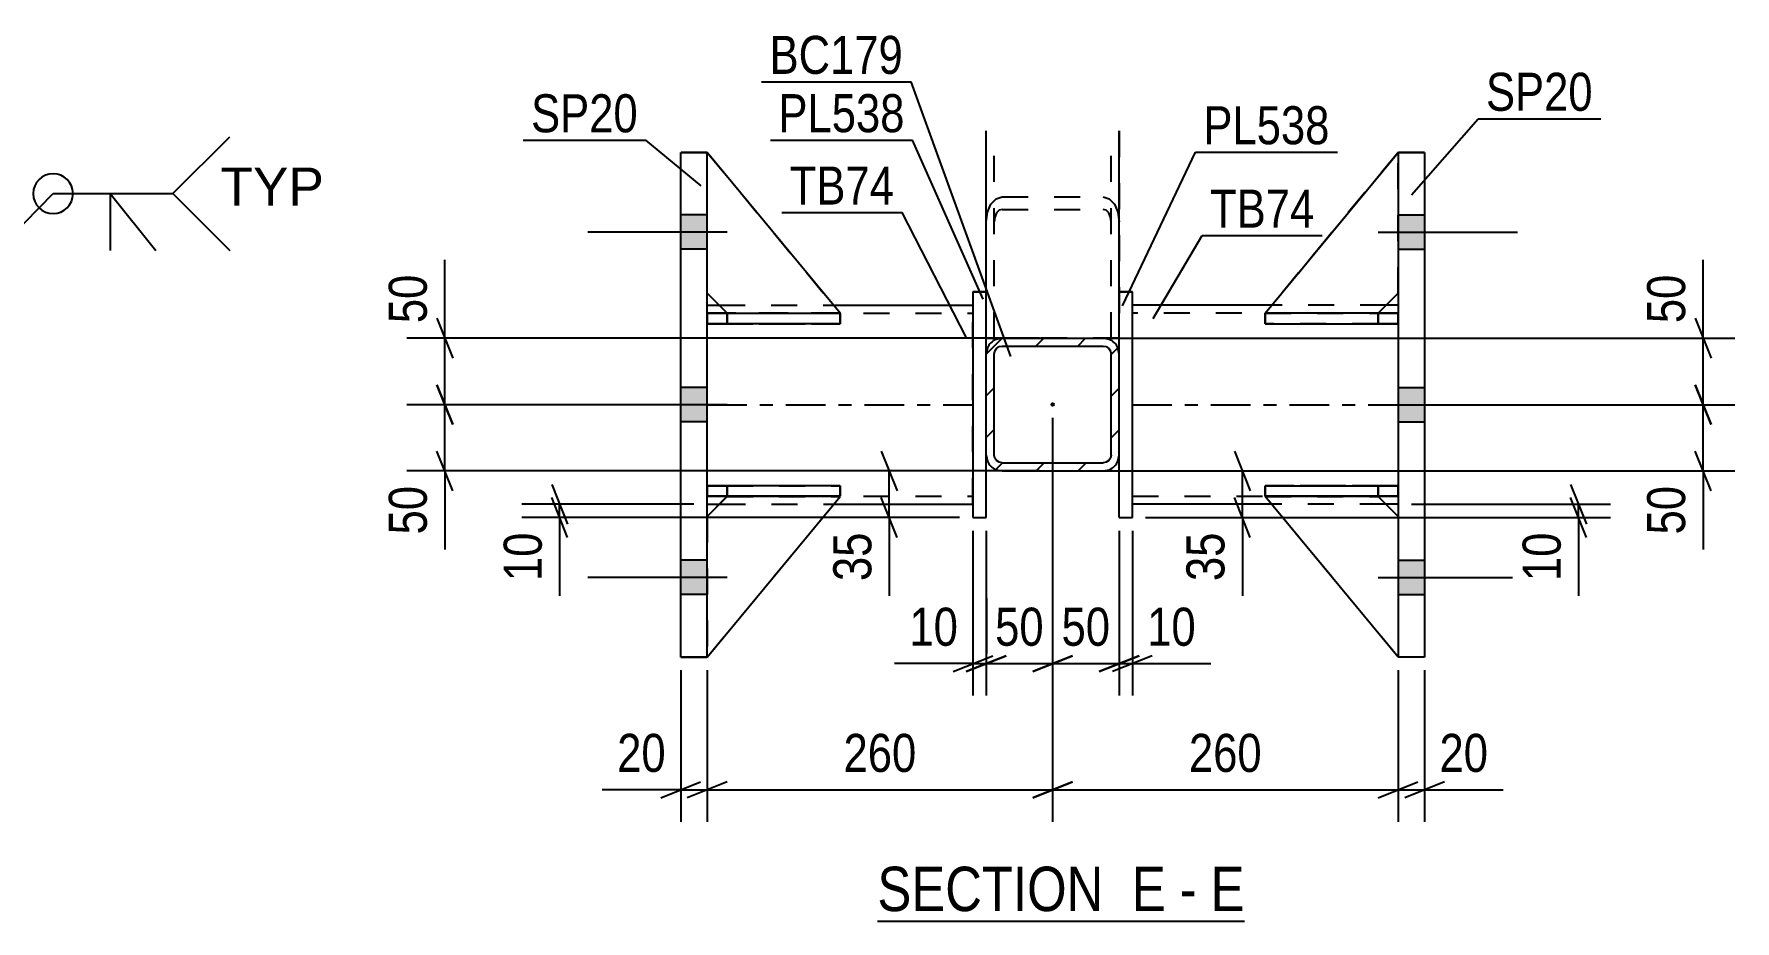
# Model space of a CAD drawing. Header units: millimetres. Extents: x 0 to 841, y 0 to 594.
# Drawn here: x 123.9 to 251.9, y 96.2 to 163 of the extents above; entities that cross this region are included whole.
import ezdxf

# ---------------------------------------------------------------- set-up
doc = ezdxf.new("R2010")
doc.units = ezdxf.units.MM
doc.linetypes.add('DXK_LINE_DOT2', pattern=[3.9198, 1.9599, -1.9599])
doc.linetypes.add('DXK_LINE_DOT3', pattern=[5.9187, 2.979, -0.9799, 0.9799, -0.9799])
doc.styles.add('Arial', font='ARIAL.TTF', dxfattribs={"height": 0.2})
doc.styles.add('Arial Narrow', font='ARIALN.TTF', dxfattribs={"height": 0.2})

# ---------------------------------------------------------------- blocks, each defined once
blk = doc.blocks.new('Unknown-122567994-16 - 2021')
at = {"color": 6, "linetype": 'Continuous'}
blk.add_line((187.39, 96.16), (215.03, 96.16), dxfattribs=at)
at = {"color": 0, "linetype": 'Continuous'}
for points in [[(205.49, 96.91), (205.49, 100.41), (187.39, 100.41), (187.39, 96.91)], [(209.1, 96.91), (209.1, 100.41), (206.54, 100.41), (206.54, 96.91)], [(211.42, 96.91), (211.42, 100.41), (210.15, 100.41), (210.15, 96.91)], [(215.03, 96.91), (215.03, 100.41), (212.47, 100.41), (212.47, 96.91)]]:
    blk.add_wipeout(points, dxfattribs=at)
at = {"color": 7, "linetype": 'Continuous', "style": 'Arial Narrow'}
for s, p in [('SECTION ', (187.39, 96.91)), ('E', (206.54, 96.91)), ('E', (212.47, 96.91)), ('-', (210.15, 96.91))]:
    blk.add_text(s, height=3.34, dxfattribs=at).set_placement(p)
blk = doc.blocks.new('Part-122567994-2248 - 2021')
at = {"linetype": 'Continuous'}
h = blk.add_hatch(dxfattribs=at)
h.set_pattern_fill('', scale=0.7, style=0, pattern_type=0)
h.set_pattern_definition([(45, (196.7794, 140.052), (-1.57154, 1.57154), [])])
h.paths.add_polyline_path([(204.38, 140.05), (196.78, 140.05), (196.32, 139.96), (195.93, 139.7), (195.67, 139.31), (195.58, 138.85), (195.58, 131.25), (195.67, 130.79), (195.93, 130.4), (196.32, 130.14), (196.78, 130.05), (204.38, 130.05), (204.84, 130.14), (205.23, 130.4), (205.49, 130.79), (205.58, 131.25), (205.58, 138.85), (205.49, 139.31), (205.23, 139.7), (204.84, 139.96)])
h.paths.add_polyline_path([(204.93, 139.08), (204.98, 138.85), (204.98, 131.25), (204.93, 131.02), (204.8, 130.83), (204.61, 130.7), (204.38, 130.65), (196.78, 130.65), (196.55, 130.7), (196.36, 130.83), (196.23, 131.02), (196.18, 131.25), (196.18, 138.85), (196.23, 139.08), (196.36, 139.28), (196.55, 139.41), (196.78, 139.45), (204.38, 139.45), (204.61, 139.41), (204.8, 139.28)])
blk.add_hatch(color=30, dxfattribs=at).paths.add_polyline_path([(200.58, 134.95, -1), (200.58, 135.15, -1)])
at = {"color": 2, "linetype": 'Continuous'}
for p, q in [((196.78, 140.05), (196.32, 139.96)), ((196.78, 140.05), (196.78, 140.05)), ((196.78, 140.05), (204.38, 140.05)), ((204.38, 140.05), (204.38, 140.05)), ((204.84, 139.96), (204.38, 140.05)), ((195.67, 139.31), (195.58, 138.85)), ((195.58, 138.85), (195.58, 138.85)), ((195.58, 131.25), (195.58, 138.85)), ((196.18, 138.85), (196.23, 139.08)), ((196.18, 138.85), (196.18, 138.85)), ((196.18, 131.25), (196.18, 138.85)), ((196.23, 139.08), (196.36, 139.28)), ((196.36, 139.28), (196.55, 139.41)), ((196.55, 139.41), (196.78, 139.45)), ((196.78, 139.45), (196.78, 139.45)), ((196.78, 139.45), (204.38, 139.45)), ((204.38, 139.45), (204.38, 139.45)), ((204.38, 139.45), (204.61, 139.41)), ((204.61, 139.41), (204.8, 139.28)), ((204.8, 139.28), (204.93, 139.08)), ((204.93, 139.08), (204.98, 138.85)), ((204.98, 138.85), (204.98, 138.85)), ((204.98, 131.25), (204.98, 138.85)), ((205.58, 138.85), (205.49, 139.31)), ((205.58, 138.85), (205.58, 138.85)), ((205.58, 131.25), (205.58, 138.85)), ((195.58, 131.25), (195.58, 131.25)), ((195.58, 131.25), (195.67, 130.79)), ((196.18, 131.25), (196.18, 131.25)), ((196.23, 131.02), (196.18, 131.25)), ((196.36, 130.83), (196.23, 131.02)), ((196.55, 130.7), (196.36, 130.83)), ((196.78, 130.65), (196.55, 130.7)), ((196.78, 130.65), (196.78, 130.65)), ((196.78, 130.65), (204.38, 130.65)), ((204.61, 130.7), (204.38, 130.65)), ((204.38, 130.65), (204.38, 130.65)), ((204.8, 130.83), (204.61, 130.7)), ((204.93, 131.02), (204.8, 130.83)), ((204.98, 131.25), (204.93, 131.02)), ((204.98, 131.25), (204.98, 131.25)), ((205.49, 130.79), (205.58, 131.25)), ((205.58, 131.25), (205.58, 131.25)), ((196.32, 130.14), (196.78, 130.05)), ((196.78, 130.05), (196.78, 130.05)), ((196.78, 130.05), (204.38, 130.05)), ((204.38, 130.05), (204.84, 130.14)), ((204.38, 130.05), (204.38, 130.05))]:
    blk.add_line(p, q, dxfattribs=at)
at = {"color": 7, "linetype": 'DXK_LINE_DOT3'}
blk.add_line((200.58, 135.05), (200.58, 135.05), dxfattribs=at)
at = {"color": 30, "linetype": 'DXK_LINE_DOT3'}
blk.add_line((200.58, 135.05), (200.58, 135.05), dxfattribs=at)
at = {"color": 30, "linetype": 'Continuous'}
blk.add_circle((200.58, 135.05), 0.1, dxfattribs=at)
at = {"color": 2, "linetype": 'Continuous'}
for centre, start, end in [((196.78, 138.85), 112.5, 157.5), ((204.38, 138.85), 22.5, 67.5), ((196.78, 131.25), 202.5, 247.5), ((204.38, 131.25), 292.5, 337.5)]:
    blk.add_arc(centre, 1.2, start, end, dxfattribs=at)
blk = doc.blocks.new('Part-122567994-2184 - 2021')
at = {"color": 2, "linetype": 'Continuous'}
for p, q in [((174.58, 128.14), (174.58, 128.94)), ((184.58, 128.94), (174.58, 128.94)), ((184.58, 128.14), (174.58, 128.14)), ((174.58, 128.14), (174.58, 128.14)), ((184.58, 128.14), (184.58, 128.94))]:
    blk.add_line(p, q, dxfattribs=at)
at = {"color": 7, "linetype": 'DXK_LINE_DOT2'}
for p, q in [((176.08, 128.94), (174.58, 128.94)), ((174.58, 128.14), (176.08, 128.14)), ((176.08, 128.14), (176.08, 128.94)), ((184.58, 128.94), (176.08, 128.94)), ((176.08, 128.14), (184.58, 128.14))]:
    blk.add_line(p, q, dxfattribs=at)
blk = doc.blocks.new('Part-122567994-2120 - 2021')
at = {"color": 2, "linetype": 'Continuous'}
for p, q in [((176.08, 128.13), (174.58, 126.63)), ((174.58, 116.04), (184.58, 128.13)), ((184.58, 128.13), (176.08, 128.13)), ((176.08, 128.13), (176.08, 128.13)), ((184.58, 128.13), (184.58, 128.13))]:
    blk.add_line(p, q, dxfattribs=at)
at = {"color": 7, "linetype": 'DXK_LINE_DOT2'}
for p, q in [((174.58, 126.63), (176.08, 128.13)), ((174.58, 116.04), (184.58, 128.13)), ((176.08, 128.13), (184.58, 128.13)), ((174.58, 126.63), (174.58, 116.04))]:
    blk.add_line(p, q, dxfattribs=at)
blk = doc.blocks.new('Part-122567994-2200 - 2021')
at = {"color": 2, "linetype": 'Continuous'}
for p, q in [((226.58, 154.04), (228.58, 154.04)), ((226.58, 154.04), (226.58, 154.04)), ((226.58, 154.04), (226.58, 116.04)), ((228.58, 154.04), (228.58, 154.04)), ((228.58, 154.04), (228.58, 116.04)), ((228.58, 116.04), (226.58, 116.04))]:
    blk.add_line(p, q, dxfattribs=at)
at = {"color": 7, "linetype": 'DXK_LINE_DOT2'}
for p, q in [((228.58, 154.04), (226.58, 154.04)), ((226.58, 154.04), (226.58, 154.04)), ((228.58, 154.04), (228.58, 154.04)), ((228.58, 116.04), (226.58, 116.04))]:
    blk.add_line(p, q, dxfattribs=at)
blk = doc.blocks.new('Part-122567994-2084 - 2021')
at = {"color": 7, "linetype": 'DXK_LINE_DOT2'}
for p, q in [((195.58, 140.05), (195.58, 155.65)), ((196.18, 140.05), (196.18, 155.65)), ((204.98, 140.05), (204.98, 155.65)), ((205.58, 155.65), (205.58, 140.05)), ((205.58, 140.05), (195.58, 140.05))]:
    blk.add_line(p, q, dxfattribs=at)
blk = doc.blocks.new('Part-122567994-2252 - 2021')
at = {"color": 7, "linetype": 'DXK_LINE_DOT2'}
for p, q in [((216.58, 128.13), (225.08, 128.13)), ((226.58, 116.04), (216.58, 128.13)), ((216.58, 128.13), (216.58, 128.13)), ((225.08, 128.13), (216.58, 128.13)), ((226.58, 116.04), (216.58, 128.13)), ((225.08, 128.13), (226.58, 126.63)), ((225.08, 128.13), (225.08, 128.13)), ((226.58, 126.63), (225.08, 128.13)), ((226.58, 126.63), (226.58, 116.04))]:
    blk.add_line(p, q, dxfattribs=at)
blk = doc.blocks.new('Bolt-122567994-2060 - 2021')
at = {"linetype": 'Continuous'}
for points in [[(174.58, 146.74), (174.58, 149.34), (172.58, 149.34), (172.58, 146.74)], [(174.58, 146.74), (174.58, 149.34), (172.58, 149.34), (172.58, 146.74)], [(174.58, 146.74), (174.58, 149.34), (172.58, 149.34), (172.58, 146.74)], [(174.58, 133.74), (174.58, 136.34), (172.58, 136.34), (172.58, 133.74)], [(174.58, 133.74), (174.58, 136.34), (172.58, 136.34), (172.58, 133.74)], [(174.58, 120.74), (174.58, 123.34), (172.58, 123.34), (172.58, 120.74)], [(174.58, 120.74), (174.58, 123.34), (172.58, 123.34), (172.58, 120.74)], [(174.58, 120.74), (174.58, 123.34), (172.58, 123.34), (172.58, 120.74)]]:
    blk.add_hatch(color=1, dxfattribs=at).paths.add_polyline_path(points)
at = {"color": 1, "linetype": 'Continuous'}
for p, q in [((174.58, 149.34), (172.58, 149.34)), ((174.58, 149.34), (172.58, 149.34)), ((174.58, 149.34), (172.58, 149.34)), ((176.08, 148.04), (165.58, 148.04)), ((176.08, 148.04), (165.58, 148.04)), ((176.08, 148.04), (165.58, 148.04)), ((174.58, 146.74), (172.58, 146.74)), ((174.58, 146.74), (172.58, 146.74)), ((174.58, 146.74), (172.58, 146.74)), ((174.58, 136.34), (172.58, 136.34)), ((174.58, 136.34), (172.58, 136.34)), ((176.08, 135.04), (165.58, 135.04)), ((176.08, 135.04), (165.58, 135.04)), ((174.58, 133.74), (172.58, 133.74)), ((174.58, 133.74), (172.58, 133.74)), ((174.58, 123.34), (172.58, 123.34)), ((174.58, 123.34), (172.58, 123.34)), ((174.58, 123.34), (172.58, 123.34)), ((176.08, 122.04), (165.58, 122.04)), ((176.08, 122.04), (165.58, 122.04)), ((176.08, 122.04), (165.58, 122.04)), ((174.58, 120.74), (172.58, 120.74)), ((174.58, 120.74), (172.58, 120.74)), ((174.58, 120.74), (172.58, 120.74))]:
    blk.add_line(p, q, dxfattribs=at)
blk = doc.blocks.new('Part-122567994-2085 - 2021')
at = {"color": 2, "linetype": 'Continuous'}
for p, q in [((195.58, 143.54), (195.58, 155.65)), ((205.58, 143.54), (205.58, 155.65)), ((195.58, 140.05), (196.78, 140.05)), ((205.23, 140.05), (204.38, 140.05)), ((205.49, 140.05), (205.23, 140.05)), ((205.58, 140.05), (205.49, 140.05))]:
    blk.add_line(p, q, dxfattribs=at)
at = {"color": 7, "linetype": 'DXK_LINE_DOT2'}
for p, q in [((196.18, 140.05), (196.18, 155.65)), ((204.98, 140.05), (204.98, 155.65)), ((195.67, 149.53), (195.93, 150.13)), ((195.93, 150.13), (196.32, 150.54)), ((196.32, 150.54), (196.78, 150.68)), ((196.78, 150.68), (204.38, 150.68)), ((204.38, 150.68), (204.84, 150.54)), ((204.84, 150.54), (205.23, 150.13)), ((205.23, 150.13), (205.49, 149.53)), ((195.58, 148.82), (195.67, 149.53)), ((196.23, 149.17), (196.18, 148.82)), ((196.36, 149.48), (196.23, 149.17)), ((196.55, 149.68), (196.36, 149.48)), ((196.78, 149.75), (196.55, 149.68)), ((196.78, 149.75), (204.38, 149.75)), ((204.61, 149.68), (204.38, 149.75)), ((204.8, 149.48), (204.61, 149.68)), ((204.93, 149.17), (204.8, 149.48)), ((204.98, 148.82), (204.93, 149.17)), ((205.49, 149.53), (205.58, 148.82)), ((195.58, 140.05), (195.58, 143.54)), ((205.58, 140.05), (205.58, 143.54)), ((195.67, 140.05), (195.58, 140.05)), ((196.78, 140.05), (204.84, 140.05)), ((205.23, 140.05), (204.98, 140.05))]:
    blk.add_line(p, q, dxfattribs=at)
blk = doc.blocks.new('Bolt-122567994-2061 - 2021')
at = {"linetype": 'Continuous'}
for points in [[(228.58, 146.74), (228.58, 149.34), (226.58, 149.34), (226.58, 146.74)], [(228.58, 146.74), (228.58, 149.34), (226.58, 149.34), (226.58, 146.74)], [(228.58, 146.74), (228.58, 149.34), (226.58, 149.34), (226.58, 146.74)], [(228.58, 133.74), (228.58, 136.34), (226.58, 136.34), (226.58, 133.74)], [(228.58, 133.74), (228.58, 136.34), (226.58, 136.34), (226.58, 133.74)], [(228.58, 120.74), (228.58, 123.34), (226.58, 123.34), (226.58, 120.74)], [(228.58, 120.74), (228.58, 123.34), (226.58, 123.34), (226.58, 120.74)], [(228.58, 120.74), (228.58, 123.34), (226.58, 123.34), (226.58, 120.74)]]:
    blk.add_hatch(color=1, dxfattribs=at).paths.add_polyline_path(points)
at = {"color": 1, "linetype": 'Continuous'}
for p, q in [((226.58, 149.34), (228.58, 149.34)), ((226.58, 149.34), (228.58, 149.34)), ((226.58, 149.34), (228.58, 149.34)), ((225.08, 148.04), (235.58, 148.04)), ((225.08, 148.04), (235.58, 148.04)), ((225.08, 148.04), (235.58, 148.04)), ((226.58, 146.74), (228.58, 146.74)), ((226.58, 146.74), (228.58, 146.74)), ((226.58, 146.74), (228.58, 146.74)), ((226.58, 136.34), (228.58, 136.34)), ((226.58, 136.34), (228.58, 136.34)), ((225.08, 135.04), (235.58, 135.04)), ((225.08, 135.04), (235.58, 135.04)), ((226.58, 133.74), (228.58, 133.74)), ((226.58, 133.74), (228.58, 133.74)), ((226.58, 123.34), (228.58, 123.34)), ((226.58, 123.34), (228.58, 123.34)), ((226.58, 123.34), (228.58, 123.34)), ((225.08, 122.04), (235.58, 122.04)), ((225.08, 122.04), (235.58, 122.04)), ((225.08, 122.04), (235.58, 122.04)), ((226.58, 120.74), (228.58, 120.74)), ((226.58, 120.74), (228.58, 120.74)), ((226.58, 120.74), (228.58, 120.74))]:
    blk.add_line(p, q, dxfattribs=at)
blk = doc.blocks.new('Part-122567994-2185 - 2021')
at = {"color": 2, "linetype": 'Continuous'}
for p, q in [((174.58, 141.14), (174.58, 141.94)), ((174.58, 141.94), (183.33, 141.94)), ((184.58, 141.14), (174.58, 141.14)), ((174.58, 141.14), (174.58, 141.14)), ((184.58, 141.94), (184.57, 141.94)), ((184.58, 141.14), (184.58, 141.94))]:
    blk.add_line(p, q, dxfattribs=at)
at = {"color": 7, "linetype": 'DXK_LINE_DOT2'}
for p, q in [((176.08, 141.94), (174.58, 141.94)), ((174.58, 141.14), (176.08, 141.14)), ((176.08, 141.14), (176.08, 141.94)), ((184.57, 141.94), (176.08, 141.94)), ((176.08, 141.14), (184.58, 141.14)), ((183.33, 141.94), (184.57, 141.94))]:
    blk.add_line(p, q, dxfattribs=at)
blk = doc.blocks.new('Part-122567994-2121 - 2021')
at = {"color": 7, "linetype": 'DXK_LINE_DOT2'}
for p, q in [((176.08, 128.13), (174.58, 126.63)), ((174.58, 116.04), (184.58, 128.13)), ((174.58, 126.63), (176.08, 128.13)), ((174.58, 116.04), (184.58, 128.13)), ((184.58, 128.13), (176.08, 128.13)), ((176.08, 128.13), (176.08, 128.13)), ((176.08, 128.13), (184.58, 128.13)), ((184.58, 128.13), (184.58, 128.13)), ((174.58, 126.63), (174.58, 116.04))]:
    blk.add_line(p, q, dxfattribs=at)
blk = doc.blocks.new('Part-122567994-2122 - 2021')
at = {"color": 2, "linetype": 'Continuous'}
for p, q in [((174.58, 154.04), (174.58, 154.04)), ((184.58, 141.93), (174.58, 154.04)), ((176.07, 141.94), (174.58, 143.43)), ((183.33, 141.93), (184.58, 141.93)), ((184.58, 141.93), (184.58, 141.93))]:
    blk.add_line(p, q, dxfattribs=at)
at = {"color": 7, "linetype": 'DXK_LINE_DOT2'}
for p, q in [((174.58, 154.04), (184.58, 141.93)), ((174.58, 154.04), (174.58, 154.04)), ((174.58, 143.43), (174.58, 154.04)), ((176.08, 141.93), (174.58, 143.43)), ((176.08, 141.93), (176.07, 141.94)), ((184.58, 141.93), (176.08, 141.93)), ((176.08, 141.93), (176.08, 141.93)), ((176.08, 141.93), (183.33, 141.93))]:
    blk.add_line(p, q, dxfattribs=at)
blk = doc.blocks.new('Part-122567994-2251 - 2021')
at = {"color": 2, "linetype": 'Continuous'}
for p, q in [((216.58, 128.13), (216.58, 128.13)), ((225.08, 128.13), (216.58, 128.13)), ((226.58, 116.04), (216.58, 128.13)), ((225.08, 128.13), (225.08, 128.13)), ((225.08, 128.13), (226.58, 126.63))]:
    blk.add_line(p, q, dxfattribs=at)
at = {"color": 7, "linetype": 'DXK_LINE_DOT2'}
for p, q in [((216.58, 128.13), (225.08, 128.13)), ((226.58, 116.04), (216.58, 128.13)), ((225.08, 128.13), (226.58, 126.63)), ((226.58, 126.63), (226.58, 116.04))]:
    blk.add_line(p, q, dxfattribs=at)
blk = doc.blocks.new('Part-122567994-2123 - 2021')
at = {"color": 7, "linetype": 'DXK_LINE_DOT2'}
for p, q in [((174.58, 143.43), (174.58, 154.04)), ((174.58, 154.04), (184.58, 141.93)), ((174.58, 154.04), (184.58, 141.93)), ((176.08, 141.93), (174.58, 143.43)), ((176.08, 141.93), (174.58, 143.43)), ((184.58, 141.93), (176.08, 141.93)), ((176.08, 141.93), (176.08, 141.93)), ((176.08, 141.93), (184.58, 141.93)), ((184.58, 141.93), (184.58, 141.93))]:
    blk.add_line(p, q, dxfattribs=at)
blk = doc.blocks.new('Part-122567994-2130 - 2021')
at = {"color": 2, "linetype": 'Continuous'}
for p, q in [((216.58, 128.94), (226.58, 128.94)), ((216.58, 128.94), (216.58, 128.14)), ((226.58, 128.14), (216.58, 128.14)), ((226.58, 128.94), (226.58, 128.94)), ((226.58, 128.14), (226.58, 128.94))]:
    blk.add_line(p, q, dxfattribs=at)
at = {"color": 7, "linetype": 'DXK_LINE_DOT2'}
for p, q in [((225.08, 128.94), (216.58, 128.94)), ((216.58, 128.14), (225.08, 128.14)), ((226.58, 128.94), (225.08, 128.94)), ((225.08, 128.94), (225.08, 128.14)), ((225.08, 128.14), (226.58, 128.14)), ((226.58, 128.94), (226.58, 128.94))]:
    blk.add_line(p, q, dxfattribs=at)
blk = doc.blocks.new('Part-122567994-2131 - 2021')
at = {"color": 2, "linetype": 'Continuous'}
for p, q in [((216.59, 141.94), (216.58, 141.94)), ((216.58, 141.94), (216.58, 141.14)), ((216.58, 141.14), (226.58, 141.14)), ((226.58, 141.94), (217.83, 141.94)), ((226.58, 141.94), (226.58, 141.94)), ((226.58, 141.94), (226.58, 141.14))]:
    blk.add_line(p, q, dxfattribs=at)
at = {"color": 7, "linetype": 'DXK_LINE_DOT2'}
for p, q in [((216.58, 141.14), (225.08, 141.14)), ((217.83, 141.94), (216.59, 141.94)), ((225.08, 141.94), (216.59, 141.94)), ((225.08, 141.94), (226.58, 141.94)), ((225.08, 141.94), (225.08, 141.14)), ((225.08, 141.14), (226.58, 141.14)), ((226.58, 141.94), (226.58, 141.94))]:
    blk.add_line(p, q, dxfattribs=at)
blk = doc.blocks.new('Part-122567994-2146 - 2021')
at = {"color": 2, "linetype": 'Continuous'}
for p, q in [((217.08, 142.54), (206.58, 142.54)), ((226.58, 142.54), (225.69, 142.54)), ((217.07, 127.54), (206.58, 127.54)), ((226.58, 127.54), (225.67, 127.54))]:
    blk.add_line(p, q, dxfattribs=at)
at = {"color": 7, "linetype": 'DXK_LINE_DOT2'}
for p, q in [((206.58, 127.54), (206.58, 142.54)), ((225.69, 142.54), (217.08, 142.54)), ((226.58, 142.54), (226.58, 127.54)), ((226.58, 141.94), (206.58, 141.94)), ((206.58, 128.14), (226.58, 128.14)), ((225.67, 127.54), (217.07, 127.54))]:
    blk.add_line(p, q, dxfattribs=at)
at = {"color": 7, "linetype": 'DXK_LINE_DOT3'}
blk.add_line((206.58, 135.04), (226.58, 135.04), dxfattribs=at)
blk = doc.blocks.new('Part-122567994-2161 - 2021')
at = {"color": 2, "linetype": 'Continuous'}
for p, q in [((205.58, 143.54), (206.58, 143.54)), ((205.58, 138.85), (205.58, 143.54)), ((206.58, 126.54), (206.58, 143.54)), ((205.58, 126.54), (205.58, 131.25)), ((205.58, 126.54), (206.58, 126.54))]:
    blk.add_line(p, q, dxfattribs=at)
at = {"color": 7, "linetype": 'DXK_LINE_DOT2'}
for p, q in [((205.58, 143.54), (205.58, 143.54)), ((206.58, 143.54), (205.58, 143.54)), ((205.58, 131.25), (205.58, 138.85)), ((205.58, 126.54), (206.58, 126.54))]:
    blk.add_line(p, q, dxfattribs=at)
blk = doc.blocks.new('Part-122567994-2166 - 2021')
at = {"color": 2, "linetype": 'Continuous'}
for p, q in [((194.58, 143.54), (195.58, 143.54)), ((194.58, 143.54), (194.58, 126.54)), ((195.58, 138.85), (195.58, 143.54)), ((195.58, 126.54), (195.58, 131.25)), ((194.58, 126.54), (195.58, 126.54))]:
    blk.add_line(p, q, dxfattribs=at)
at = {"color": 7, "linetype": 'DXK_LINE_DOT2'}
for p, q in [((195.58, 143.54), (194.58, 143.54)), ((195.58, 143.54), (195.58, 143.54)), ((195.58, 131.25), (195.58, 138.85)), ((194.58, 126.54), (195.58, 126.54))]:
    blk.add_line(p, q, dxfattribs=at)
blk = doc.blocks.new('Part-122567994-2181 - 2021')
at = {"color": 2, "linetype": 'Continuous'}
for p, q in [((174.58, 142.54), (175.47, 142.54)), ((184.08, 142.54), (194.58, 142.54)), ((174.58, 127.54), (175.49, 127.54)), ((184.09, 127.54), (194.58, 127.54))]:
    blk.add_line(p, q, dxfattribs=at)
at = {"color": 7, "linetype": 'DXK_LINE_DOT2'}
for p, q in [((174.58, 127.54), (174.58, 142.54)), ((175.47, 142.54), (184.08, 142.54)), ((194.58, 127.54), (194.58, 142.54)), ((174.58, 141.94), (194.58, 141.94)), ((174.58, 128.14), (194.58, 128.14)), ((175.49, 127.54), (184.09, 127.54))]:
    blk.add_line(p, q, dxfattribs=at)
at = {"color": 7, "linetype": 'DXK_LINE_DOT3'}
blk.add_line((174.58, 135.04), (194.58, 135.04), dxfattribs=at)
blk = doc.blocks.new('Part-122567994-2182 - 2021')
at = {"color": 7, "linetype": 'DXK_LINE_DOT2'}
for p, q in [((174.58, 128.94), (176.08, 128.94)), ((184.58, 128.94), (174.58, 128.94)), ((174.58, 128.94), (174.58, 128.94)), ((174.58, 128.94), (174.58, 128.14)), ((174.58, 128.94), (174.58, 128.14)), ((176.08, 128.14), (174.58, 128.14)), ((174.58, 128.14), (184.58, 128.14)), ((174.58, 128.14), (174.58, 128.14)), ((176.08, 128.94), (184.58, 128.94)), ((176.08, 128.94), (176.08, 128.14)), ((184.58, 128.14), (176.08, 128.14)), ((184.58, 128.94), (184.58, 128.14))]:
    blk.add_line(p, q, dxfattribs=at)
blk = doc.blocks.new('Part-122567994-2183 - 2021')
at = {"color": 7, "linetype": 'DXK_LINE_DOT2'}
for p, q in [((174.58, 141.94), (176.08, 141.94)), ((184.35, 141.94), (174.58, 141.94)), ((174.58, 141.94), (174.58, 141.94)), ((174.58, 141.94), (174.58, 141.14)), ((174.58, 141.94), (174.58, 141.14)), ((176.08, 141.14), (174.58, 141.14)), ((174.58, 141.14), (184.58, 141.14)), ((174.58, 141.14), (174.58, 141.14)), ((176.08, 141.94), (184.58, 141.94)), ((176.08, 141.94), (176.08, 141.14)), ((184.58, 141.14), (176.08, 141.14)), ((184.58, 141.94), (184.58, 141.14))]:
    blk.add_line(p, q, dxfattribs=at)
blk = doc.blocks.new('Part-122567994-2205 - 2021')
at = {"color": 2, "linetype": 'Continuous'}
for p, q in [((172.58, 154.04), (172.58, 154.04)), ((172.58, 154.04), (174.58, 154.04)), ((172.58, 116.04), (172.58, 154.04)), ((174.58, 154.04), (174.58, 154.04)), ((174.58, 116.04), (174.58, 154.04)), ((174.58, 116.04), (172.58, 116.04))]:
    blk.add_line(p, q, dxfattribs=at)
at = {"color": 7, "linetype": 'DXK_LINE_DOT2'}
for p, q in [((174.58, 154.04), (172.58, 154.04)), ((172.58, 154.04), (172.58, 154.04)), ((174.58, 154.04), (174.58, 154.04)), ((172.58, 116.04), (174.58, 116.04))]:
    blk.add_line(p, q, dxfattribs=at)
blk = doc.blocks.new('Part-122567994-2214 - 2021')
at = {"color": 2, "linetype": 'Continuous'}
for p, q in [((216.58, 141.93), (226.58, 154.04)), ((226.58, 154.04), (226.58, 154.04)), ((225.09, 141.94), (226.58, 143.43)), ((217.83, 141.93), (216.58, 141.93)), ((216.58, 141.93), (216.58, 141.93))]:
    blk.add_line(p, q, dxfattribs=at)
at = {"color": 7, "linetype": 'DXK_LINE_DOT2'}
for p, q in [((226.58, 154.04), (216.58, 141.93)), ((226.58, 154.04), (226.58, 154.04)), ((226.58, 143.43), (226.58, 154.04)), ((225.08, 141.93), (226.58, 143.43)), ((225.08, 141.93), (216.58, 141.93)), ((225.08, 141.93), (217.83, 141.93)), ((225.08, 141.93), (225.09, 141.94)), ((225.08, 141.93), (225.08, 141.93))]:
    blk.add_line(p, q, dxfattribs=at)
blk = doc.blocks.new('Part-122567994-2215 - 2021')
at = {"color": 7, "linetype": 'DXK_LINE_DOT2'}
for p, q in [((226.58, 154.04), (216.58, 141.93)), ((216.58, 141.93), (226.58, 154.04)), ((226.58, 143.43), (226.58, 154.04)), ((225.08, 141.93), (226.58, 143.43)), ((225.08, 141.93), (226.58, 143.43)), ((216.58, 141.93), (225.08, 141.93)), ((216.58, 141.93), (216.58, 141.93)), ((225.08, 141.93), (216.58, 141.93)), ((225.08, 141.93), (225.08, 141.93))]:
    blk.add_line(p, q, dxfattribs=at)
blk = doc.blocks.new('Part-122567994-2216 - 2021')
at = {"color": 7, "linetype": 'DXK_LINE_DOT2'}
for p, q in [((216.58, 128.14), (216.58, 128.94)), ((216.58, 128.94), (225.08, 128.94)), ((226.58, 128.94), (216.58, 128.94)), ((225.08, 128.14), (216.58, 128.14)), ((216.58, 128.14), (226.58, 128.14)), ((225.08, 128.14), (225.08, 128.94)), ((225.08, 128.94), (226.58, 128.94)), ((226.58, 128.14), (225.08, 128.14)), ((226.58, 128.14), (226.58, 128.94)), ((226.58, 128.14), (226.58, 128.94)), ((226.58, 128.94), (226.58, 128.94)), ((226.58, 128.14), (226.58, 128.14))]:
    blk.add_line(p, q, dxfattribs=at)
blk = doc.blocks.new('Part-122567994-2217 - 2021')
at = {"color": 7, "linetype": 'DXK_LINE_DOT2'}
for p, q in [((216.58, 141.14), (216.58, 141.94)), ((216.58, 141.94), (225.08, 141.94)), ((226.58, 141.94), (216.58, 141.94)), ((225.08, 141.14), (216.58, 141.14)), ((216.58, 141.14), (226.58, 141.14)), ((225.08, 141.14), (225.08, 141.94)), ((225.08, 141.94), (226.58, 141.94)), ((226.58, 141.14), (225.08, 141.14)), ((226.58, 141.14), (226.58, 141.94)), ((226.58, 141.14), (226.58, 141.94)), ((226.58, 141.94), (226.58, 141.94)), ((226.58, 141.14), (226.58, 141.14))]:
    blk.add_line(p, q, dxfattribs=at)
blk = doc.blocks.new('StraightDimension-122567994-2296 - 2021')
at = {"color": 7, "linetype": 'Continuous'}
for p, q in [((205.58, 125.54), (205.58, 113.14)), ((206.58, 125.54), (206.58, 113.14)), ((204.08, 114.94), (207.08, 116.14)), ((208.08, 116.14), (205.08, 114.94)), ((205.58, 115.54), (206.58, 115.54)), ((206.58, 115.54), (212.49, 115.54)), ((206.58, 115.54), (212.49, 115.54))]:
    blk.add_line(p, q, dxfattribs=at)
at = {"color": 0}
blk.add_wipeout([(211.96, 116.29), (211.96, 120.49), (207.1, 120.49), (207.1, 116.29)], dxfattribs=at)
at = {"color": 3, "style": 'Arial Narrow'}
blk.add_text('10', height=2.863, dxfattribs=at).set_placement((207.7, 116.89))
blk = doc.blocks.new('StraightDimension-122567994-2434 - 2021')
at = {"color": 7, "linetype": 'Continuous'}
for p, q in [((154.82, 140.05), (154.82, 145.96)), ((154.82, 140.05), (154.82, 145.96)), ((154.22, 141.55), (155.42, 138.55)), ((199.58, 140.05), (151.97, 140.05)), ((154.82, 135.04), (154.82, 140.05)), ((155.42, 133.54), (154.22, 136.54)), ((167.08, 135.04), (151.97, 135.04))]:
    blk.add_line(p, q, dxfattribs=at)
at = {"color": 0}
blk.add_wipeout([(154.07, 145.43), (149.87, 145.43), (149.87, 140.58), (154.07, 140.58)], dxfattribs=at)
at = {"color": 3, "style": 'Arial Narrow'}
blk.add_text('50', height=2.863, rotation=90.0002, dxfattribs=at).set_placement((153.47, 141.18))
blk = doc.blocks.new('StraightDimension-122567994-2405 - 2021')
at = {"color": 7, "linetype": 'Continuous'}
for p, q in [((239.57, 129.04), (240.77, 126.04)), ((240.77, 125.04), (239.57, 128.04)), ((227.58, 127.54), (242.57, 127.54)), ((240.17, 126.54), (240.17, 127.54)), ((207.58, 126.54), (242.57, 126.54)), ((240.17, 126.54), (240.17, 120.64)), ((240.17, 126.54), (240.17, 120.64))]:
    blk.add_line(p, q, dxfattribs=at)
at = {"color": 0}
blk.add_wipeout([(239.42, 126.02), (235.22, 126.02), (235.22, 121.16), (239.42, 121.16)], dxfattribs=at)
at = {"color": 3, "style": 'Arial Narrow'}
blk.add_text('10', height=2.863, rotation=90.0002, dxfattribs=at).set_placement((238.82, 121.76))
blk = doc.blocks.new('StraightDimension-122567994-2341 - 2021')
at = {"color": 7, "linetype": 'Continuous'}
for p, q in [((200.58, 134.05), (200.58, 103.64)), ((226.58, 115.04), (226.58, 103.64)), ((202.08, 106.64), (199.08, 105.44)), ((225.08, 105.44), (228.08, 106.64)), ((200.58, 106.04), (226.58, 106.04))]:
    blk.add_line(p, q, dxfattribs=at)
at = {"color": 0}
blk.add_wipeout([(216.92, 106.79), (216.92, 110.99), (210.24, 110.99), (210.24, 106.79)], dxfattribs=at)
at = {"color": 3, "style": 'Arial Narrow'}
blk.add_text('260', height=2.863, dxfattribs=at).set_placement((210.84, 107.39))
blk = doc.blocks.new('StraightDimension-122567994-2454 - 2021')
at = {"color": 7, "linetype": 'Continuous'}
for p, q in [((249.54, 140.05), (249.54, 145.96)), ((249.54, 140.05), (249.54, 145.96)), ((248.94, 141.55), (250.14, 138.55)), ((201.58, 140.05), (251.94, 140.05)), ((249.54, 135.04), (249.54, 140.05)), ((250.14, 133.54), (248.94, 136.54)), ((234.08, 135.04), (251.94, 135.04))]:
    blk.add_line(p, q, dxfattribs=at)
at = {"color": 0}
blk.add_wipeout([(248.79, 145.43), (244.59, 145.43), (244.59, 140.58), (248.79, 140.58)], dxfattribs=at)
at = {"color": 3, "style": 'Arial Narrow'}
blk.add_text('50', height=2.863, rotation=90.0002, dxfattribs=at).set_placement((248.19, 141.18))
blk = doc.blocks.new('StraightDimension-122567994-2326 - 2021')
at = {"color": 7, "linetype": 'Continuous'}
for p, q in [((200.58, 134.05), (200.58, 103.64)), ((174.58, 115.04), (174.58, 103.64)), ((176.08, 106.64), (173.08, 105.44)), ((199.08, 105.44), (202.08, 106.64)), ((174.58, 106.04), (200.58, 106.04))]:
    blk.add_line(p, q, dxfattribs=at)
at = {"color": 0}
blk.add_wipeout([(190.92, 106.79), (190.92, 110.99), (184.24, 110.99), (184.24, 106.79)], dxfattribs=at)
at = {"color": 3, "style": 'Arial Narrow'}
blk.add_text('260', height=2.863, dxfattribs=at).set_placement((184.84, 107.39))
blk = doc.blocks.new('StraightDimension-122567994-2278 - 2021')
at = {"color": 7, "linetype": 'Continuous'}
for p, q in [((200.58, 134.05), (200.58, 113.14)), ((195.58, 125.54), (195.58, 113.14)), ((194.08, 114.94), (197.08, 116.14)), ((195.58, 115.54), (200.58, 115.54)), ((202.08, 116.14), (199.08, 114.94))]:
    blk.add_line(p, q, dxfattribs=at)
at = {"color": 0}
blk.add_wipeout([(200.51, 116.29), (200.51, 120.49), (195.65, 120.49), (195.65, 116.29)], dxfattribs=at)
at = {"color": 3, "style": 'Arial Narrow'}
blk.add_text('50', height=2.863, dxfattribs=at).set_placement((196.25, 116.89))
blk = doc.blocks.new('StraightDimension-122567994-2307 - 2021')
at = {"color": 7, "linetype": 'Continuous'}
for p, q in [((172.58, 115.04), (172.58, 103.64)), ((174.58, 115.04), (174.58, 103.64)), ((171.08, 105.44), (174.08, 106.64)), ((176.08, 106.64), (173.08, 105.44)), ((172.58, 106.04), (166.67, 106.04)), ((172.58, 106.04), (166.67, 106.04)), ((172.58, 106.04), (174.58, 106.04))]:
    blk.add_line(p, q, dxfattribs=at)
at = {"color": 0}
blk.add_wipeout([(172.05, 106.79), (172.05, 110.99), (167.2, 110.99), (167.2, 106.79)], dxfattribs=at)
at = {"color": 3, "style": 'Arial Narrow'}
blk.add_text('20', height=2.863, dxfattribs=at).set_placement((167.8, 107.39))
blk = doc.blocks.new('StraightDimension-122567994-2287 - 2021')
at = {"color": 7, "linetype": 'Continuous'}
for p, q in [((200.58, 134.05), (200.58, 113.14)), ((205.58, 125.54), (205.58, 113.14)), ((199.08, 114.94), (202.08, 116.14)), ((200.58, 115.54), (205.58, 115.54)), ((207.08, 116.14), (204.08, 114.94))]:
    blk.add_line(p, q, dxfattribs=at)
at = {"color": 0}
blk.add_wipeout([(205.51, 116.29), (205.51, 120.49), (200.65, 120.49), (200.65, 116.29)], dxfattribs=at)
at = {"color": 3, "style": 'Arial Narrow'}
blk.add_text('50', height=2.863, dxfattribs=at).set_placement((201.25, 116.89))
blk = doc.blocks.new('StraightDimension-122567994-2395 - 2021')
at = {"color": 7, "linetype": 'Continuous'}
for p, q in [((162.87, 129.04), (164.07, 126.04)), ((164.07, 125.04), (162.87, 128.04)), ((173.58, 127.54), (160.62, 127.54)), ((163.47, 126.54), (163.47, 127.54)), ((193.58, 126.54), (160.62, 126.54)), ((163.47, 126.54), (163.47, 120.64)), ((163.47, 126.54), (163.47, 120.64))]:
    blk.add_line(p, q, dxfattribs=at)
at = {"color": 0}
blk.add_wipeout([(162.72, 126.02), (158.52, 126.02), (158.52, 121.16), (162.72, 121.16)], dxfattribs=at)
at = {"color": 3, "style": 'Arial Narrow'}
blk.add_text('10', height=2.863, rotation=90.0002, dxfattribs=at).set_placement((162.12, 121.76))
blk = doc.blocks.new('StraightDimension-122567994-2268 - 2021')
at = {"color": 7, "linetype": 'Continuous'}
for p, q in [((194.58, 125.54), (194.58, 113.14)), ((195.58, 125.54), (195.58, 113.14)), ((194.58, 115.54), (188.67, 115.54)), ((194.58, 115.54), (188.67, 115.54)), ((193.08, 114.94), (196.08, 116.14)), ((197.08, 116.14), (194.08, 114.94)), ((194.58, 115.54), (195.58, 115.54))]:
    blk.add_line(p, q, dxfattribs=at)
at = {"color": 0}
blk.add_wipeout([(194.05, 116.29), (194.05, 120.49), (189.2, 120.49), (189.2, 116.29)], dxfattribs=at)
at = {"color": 3, "style": 'Arial Narrow'}
blk.add_text('10', height=2.863, dxfattribs=at).set_placement((189.8, 116.89))
blk = doc.blocks.new('StraightDimension-122567994-2356 - 2021')
at = {"color": 7, "linetype": 'Continuous'}
for p, q in [((226.58, 115.04), (226.58, 103.64)), ((228.58, 115.04), (228.58, 103.64)), ((225.08, 105.44), (228.08, 106.64)), ((230.08, 106.64), (227.08, 105.44)), ((226.58, 106.04), (228.58, 106.04)), ((228.58, 106.04), (234.49, 106.04)), ((228.58, 106.04), (234.49, 106.04))]:
    blk.add_line(p, q, dxfattribs=at)
at = {"color": 0}
blk.add_wipeout([(233.96, 106.79), (233.96, 110.99), (229.1, 110.99), (229.1, 106.79)], dxfattribs=at)
at = {"color": 3, "style": 'Arial Narrow'}
blk.add_text('20', height=2.863, dxfattribs=at).set_placement((229.7, 107.39))
blk = doc.blocks.new('StraightDimension-122567994-2373 - 2021')
at = {"color": 7, "linetype": 'Continuous'}
for p, q in [((214.26, 131.55), (215.46, 128.55)), ((201.58, 130.05), (217.26, 130.05)), ((214.86, 126.54), (214.86, 130.05)), ((215.46, 125.04), (214.26, 128.04)), ((207.58, 126.54), (217.26, 126.54)), ((214.86, 126.54), (214.86, 120.64)), ((214.86, 126.54), (214.86, 120.64))]:
    blk.add_line(p, q, dxfattribs=at)
at = {"color": 0}
blk.add_wipeout([(214.11, 126.02), (209.91, 126.02), (209.91, 121.16), (214.11, 121.16)], dxfattribs=at)
at = {"color": 3, "style": 'Arial Narrow'}
blk.add_text('35', height=2.863, rotation=90.0002, dxfattribs=at).set_placement((213.51, 121.76))
blk = doc.blocks.new('StraightDimension-122567994-2384 - 2021')
at = {"color": 7, "linetype": 'Continuous'}
for p, q in [((187.68, 131.55), (188.88, 128.55)), ((199.58, 130.05), (185.43, 130.05)), ((188.28, 126.54), (188.28, 130.05)), ((188.88, 125.04), (187.68, 128.04)), ((193.58, 126.54), (185.43, 126.54)), ((188.28, 126.54), (188.28, 120.64)), ((188.28, 126.54), (188.28, 120.64))]:
    blk.add_line(p, q, dxfattribs=at)
at = {"color": 0}
blk.add_wipeout([(187.53, 126.02), (183.33, 126.02), (183.33, 121.16), (187.53, 121.16)], dxfattribs=at)
at = {"color": 3, "style": 'Arial Narrow'}
blk.add_text('35', height=2.863, rotation=90.0002, dxfattribs=at).set_placement((186.93, 121.76))
blk = doc.blocks.new('StraightDimension-122567994-2415 - 2021')
at = {"color": 7, "linetype": 'Continuous'}
for p, q in [((154.22, 136.54), (155.42, 133.54)), ((167.08, 135.04), (151.97, 135.04)), ((154.82, 130.05), (154.82, 135.04)), ((155.42, 128.55), (154.22, 131.55)), ((199.58, 130.05), (151.97, 130.05)), ((154.82, 130.05), (154.82, 124.14)), ((154.82, 130.05), (154.82, 124.14))]:
    blk.add_line(p, q, dxfattribs=at)
at = {"color": 0}
blk.add_wipeout([(154.07, 129.53), (149.87, 129.53), (149.87, 124.67), (154.07, 124.67)], dxfattribs=at)
at = {"color": 3, "style": 'Arial Narrow'}
blk.add_text('50', height=2.863, rotation=90.0002, dxfattribs=at).set_placement((153.47, 125.27))
blk = doc.blocks.new('StraightDimension-122567994-2472 - 2021')
at = {"color": 7, "linetype": 'Continuous'}
for p, q in [((248.94, 136.54), (250.14, 133.54)), ((234.08, 135.04), (251.94, 135.04)), ((249.54, 130.05), (249.54, 135.04)), ((250.14, 128.55), (248.94, 131.55)), ((201.58, 130.05), (251.94, 130.05)), ((249.54, 130.05), (249.54, 124.14)), ((249.54, 130.05), (249.54, 124.14))]:
    blk.add_line(p, q, dxfattribs=at)
at = {"color": 0}
blk.add_wipeout([(248.79, 129.53), (244.59, 129.53), (244.59, 124.67), (248.79, 124.67)], dxfattribs=at)
at = {"color": 3, "style": 'Arial Narrow'}
blk.add_text('50', height=2.863, rotation=90.0002, dxfattribs=at).set_placement((248.19, 125.27))
blk = doc.blocks.new('WeldMark-122567994-1523 - 1289')
at = {"linetype": 'Continuous'}
blk.add_hatch(color=30, dxfattribs=at).paths.add_polyline_path([(113.77, 138.07), (111.14, 136.45), (112.7, 139.12)])
at = {"color": 30, "linetype": 'Continuous'}
for p, q in [((111.14, 136.45), (125.34, 150.93)), ((125.34, 150.93), (134.34, 150.93))]:
    blk.add_line(p, q, dxfattribs=at)
at = {"color": 3, "linetype": 'Continuous'}
for q in [(133.06, 146.64), (129.63, 146.64)]:
    blk.add_line((129.63, 150.93), q, dxfattribs=at)
for start, end in [(90, 270), (270, 90)]:
    blk.add_arc((125.34, 150.93), 1.5, start, end, dxfattribs=at)
at = {"color": 0, "linetype": 'Continuous'}
blk.add_wipeout([(145.72, 150.03), (145.72, 153.03), (137.94, 153.03), (137.94, 150.03)], dxfattribs=at)
blk.add_wipeout([(145.72, 150.03), (145.72, 153.03), (137.94, 153.03), (137.94, 150.03)], dxfattribs=at)
at = {"color": 3, "linetype": 'Continuous'}
for q in [(138.63, 155.21), (138.63, 146.64)]:
    blk.add_line((134.34, 150.93), q, dxfattribs=at)
at = {"color": 3, "linetype": 'Continuous', "style": 'Arial'}
blk.add_text('TYP', height=2.865, dxfattribs=at).set_placement((137.94, 150.03))
blk = doc.blocks.new('Mark-122567994-2201 - 2021')
at = {"color": 0}
blk.add_wipeout([(169.36, 155.55), (169.36, 158.55), (161.32, 158.55), (161.32, 155.55)], dxfattribs=at)
blk.add_wipeout([(169.36, 155.55), (169.36, 158.55), (161.32, 158.55), (161.32, 155.55)], dxfattribs=at)
at = {"color": 30, "linetype": 'Continuous'}
for p in [(160.72, 154.95), (174.12, 151.52)]:
    blk.add_line(p, (169.96, 154.95), dxfattribs=at)
at = {"color": 3, "style": 'Arial Narrow'}
blk.add_text('SP20', height=2.863, dxfattribs=at).set_placement((161.32, 155.55))
blk = doc.blocks.new('Mark-122567994-2142 - 2021')
at = {"color": 0}
blk.add_wipeout([(220.28, 148.37), (220.28, 151.37), (212.43, 151.37), (212.43, 148.37)], dxfattribs=at)
blk.add_wipeout([(220.28, 148.37), (220.28, 151.37), (212.43, 151.37), (212.43, 148.37)], dxfattribs=at)
at = {"color": 30, "linetype": 'Continuous'}
for p, q in [((208.15, 141.53), (211.83, 147.77)), ((211.83, 147.77), (220.88, 147.77))]:
    blk.add_line(p, q, dxfattribs=at)
at = {"color": 3, "style": 'Arial Narrow'}
blk.add_text('TB74', height=2.863, dxfattribs=at).set_placement((212.43, 148.37))
blk = doc.blocks.new('Mark-122567994-2157 - 2021')
at = {"color": 0}
blk.add_wipeout([(221.43, 154.65), (221.43, 157.65), (211.93, 157.65), (211.93, 154.65)], dxfattribs=at)
blk.add_wipeout([(221.43, 154.65), (221.43, 157.65), (211.93, 157.65), (211.93, 154.65)], dxfattribs=at)
at = {"color": 30, "linetype": 'Continuous'}
for p, q in [((205.84, 142.49), (211.33, 154.05)), ((211.33, 154.05), (222.03, 154.05))]:
    blk.add_line(p, q, dxfattribs=at)
at = {"color": 3, "style": 'Arial Narrow'}
blk.add_text('PL538', height=2.863, dxfattribs=at).set_placement((211.93, 154.65))
blk = doc.blocks.new('Mark-122567994-2162 - 2021')
at = {"color": 0}
blk.add_wipeout([(189.44, 155.56), (189.44, 158.56), (179.94, 158.56), (179.94, 155.56)], dxfattribs=at)
blk.add_wipeout([(189.44, 155.56), (189.44, 158.56), (179.94, 158.56), (179.94, 155.56)], dxfattribs=at)
at = {"color": 30, "linetype": 'Continuous'}
for p in [(179.34, 154.96), (195.34, 142.98)]:
    blk.add_line(p, (190.04, 154.96), dxfattribs=at)
at = {"color": 3, "style": 'Arial Narrow'}
blk.add_text('PL538', height=2.863, dxfattribs=at).set_placement((179.94, 155.56))
blk = doc.blocks.new('Mark-122567994-2177 - 2021')
at = {"color": 0}
blk.add_wipeout([(188.64, 150.11), (188.64, 153.11), (180.79, 153.11), (180.79, 150.11)], dxfattribs=at)
blk.add_wipeout([(188.64, 150.11), (188.64, 153.11), (180.79, 153.11), (180.79, 150.11)], dxfattribs=at)
at = {"color": 30, "linetype": 'Continuous'}
for p in [(180.19, 149.51), (194.1, 140.08)]:
    blk.add_line(p, (189.24, 149.51), dxfattribs=at)
at = {"color": 3, "style": 'Arial Narrow'}
blk.add_text('TB74', height=2.863, dxfattribs=at).set_placement((180.79, 150.11))
blk = doc.blocks.new('Mark-122567994-2196 - 2021')
at = {"color": 0}
blk.add_wipeout([(241.24, 157.17), (241.24, 160.17), (233.2, 160.17), (233.2, 157.17)], dxfattribs=at)
blk.add_wipeout([(241.24, 157.17), (241.24, 160.17), (233.2, 160.17), (233.2, 157.17)], dxfattribs=at)
at = {"color": 30, "linetype": 'Continuous'}
for p, q in [((227.58, 150.84), (232.6, 156.57)), ((232.6, 156.57), (241.84, 156.57))]:
    blk.add_line(p, q, dxfattribs=at)
at = {"color": 3, "style": 'Arial Narrow'}
blk.add_text('SP20', height=2.863, dxfattribs=at).set_placement((233.2, 157.17))
blk = doc.blocks.new('Mark-122567994-2244 - 2021')
at = {"color": 0}
blk.add_wipeout([(189.32, 159.95), (189.32, 162.95), (179.27, 162.95), (179.27, 159.95)], dxfattribs=at)
blk.add_wipeout([(189.32, 159.95), (189.32, 162.95), (179.27, 162.95), (179.27, 159.95)], dxfattribs=at)
at = {"color": 30, "linetype": 'Continuous'}
for p in [(178.67, 159.35), (197.42, 138.66)]:
    blk.add_line(p, (189.92, 159.35), dxfattribs=at)
at = {"color": 3, "style": 'Arial Narrow'}
blk.add_text('BC179', height=2.863, dxfattribs=at).set_placement((179.27, 159.95))

msp = doc.modelspace()

# ---------------------------------------------------------------- block references
for name in ['WeldMark-122567994-1523 - 1289', 'Part-122567994-2084 - 2021', 'Part-122567994-2085 - 2021', 'Part-122567994-2205 - 2021', 'Part-122567994-2122 - 2021', 'Part-122567994-2123 - 2021', 'Part-122567994-2214 - 2021', 'Part-122567994-2215 - 2021', 'Part-122567994-2200 - 2021', 'Bolt-122567994-2060 - 2021', 'Bolt-122567994-2061 - 2021', 'Part-122567994-2166 - 2021', 'Part-122567994-2161 - 2021', 'Part-122567994-2181 - 2021', 'Part-122567994-2146 - 2021', 'Part-122567994-2185 - 2021', 'Part-122567994-2183 - 2021', 'Part-122567994-2131 - 2021', 'Part-122567994-2217 - 2021', 'Part-122567994-2248 - 2021', 'Part-122567994-2184 - 2021', 'Part-122567994-2182 - 2021', 'Part-122567994-2120 - 2021', 'Part-122567994-2121 - 2021', 'Part-122567994-2130 - 2021', 'Part-122567994-2216 - 2021', 'Part-122567994-2252 - 2021', 'Part-122567994-2251 - 2021', 'StraightDimension-122567994-2296 - 2021', 'Unknown-122567994-16 - 2021']:
    msp.add_blockref(name, (0, 0))

# ---------------------------------------------------------------- next in the draw order: block references
for name in ['Mark-122567994-2196 - 2021', 'Mark-122567994-2201 - 2021', 'StraightDimension-122567994-2434 - 2021', 'StraightDimension-122567994-2405 - 2021']:
    msp.add_blockref(name, (0, 0))

# ---------------------------------------------------------------- next in the draw order: block references
for name in ['Mark-122567994-2162 - 2021', 'StraightDimension-122567994-2341 - 2021']:
    msp.add_blockref(name, (0, 0))

# ---------------------------------------------------------------- next in the draw order: block references
for name in ['Mark-122567994-2177 - 2021', 'StraightDimension-122567994-2454 - 2021', 'StraightDimension-122567994-2356 - 2021']:
    msp.add_blockref(name, (0, 0))

# ---------------------------------------------------------------- next in the draw order: block references
for name in ['Mark-122567994-2244 - 2021', 'Mark-122567994-2142 - 2021', 'StraightDimension-122567994-2326 - 2021']:
    msp.add_blockref(name, (0, 0))

# ---------------------------------------------------------------- next in the draw order: block references
for name in ['Mark-122567994-2157 - 2021', 'StraightDimension-122567994-2278 - 2021', 'StraightDimension-122567994-2307 - 2021']:
    msp.add_blockref(name, (0, 0))

# ---------------------------------------------------------------- next in the draw order: block references
for name in ['StraightDimension-122567994-2287 - 2021', 'StraightDimension-122567994-2395 - 2021']:
    msp.add_blockref(name, (0, 0))

# ---------------------------------------------------------------- next in the draw order: block references
for name in ['StraightDimension-122567994-2373 - 2021', 'StraightDimension-122567994-2268 - 2021']:
    msp.add_blockref(name, (0, 0))

# ---------------------------------------------------------------- next in the draw order: block references
for name in ['StraightDimension-122567994-2472 - 2021', 'StraightDimension-122567994-2384 - 2021']:
    msp.add_blockref(name, (0, 0))

# ---------------------------------------------------------------- next in the draw order: block references
msp.add_blockref('StraightDimension-122567994-2415 - 2021', (0, 0))

doc.saveas('drawing.dxf')
